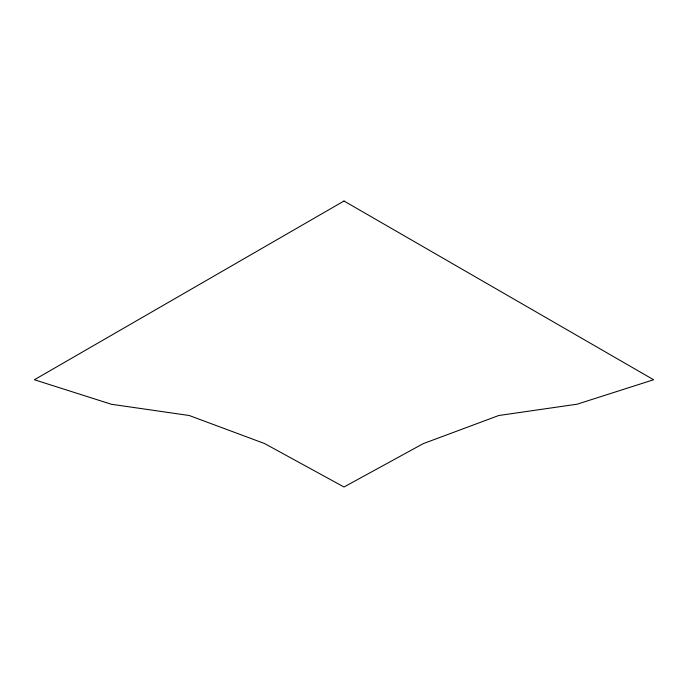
<?xml version="1.0" encoding="UTF-8"?>
<svg xmlns="http://www.w3.org/2000/svg" width="688" height="688" viewBox="0 0 688 688"><rect width="100%" height="100%" fill="white"/><g stroke="black" fill="none" stroke-linecap="round" stroke-linejoin="round"><path stroke-width="1.03" d="M344 201.008L34.4 379.75L111.43 404.277L189.2 415.5L264.502 443.519L344 486.992L423.249 443.64L498.8 415.5L577.198 404.183L653.6 379.75L344 201.008"/></g></svg>
